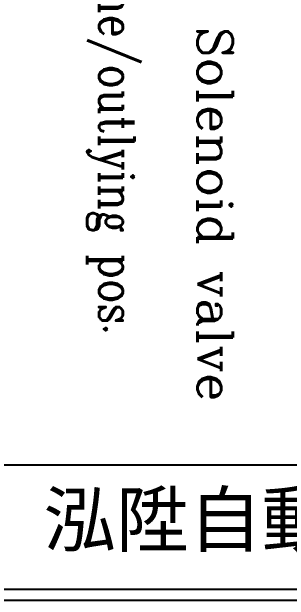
# Model space of a CAD drawing. Extents: x 926 to 2279, y 3 to 207.
# Drawn here: x 960.8 to 992, y 3 to 69.2 of the extents above; entities that cross this region are included whole.
import ezdxf

# ---------------------------------------------------------------- set-up
doc = ezdxf.new("R2010")
doc.units = 0
doc.layers.add('圖框層', color=7, linetype='CONTINUOUS')
doc.layers.add('標尺寸層', color=3, linetype='CONTINUOUS')
doc.styles.add('CNS', font='romanc.shx', dxfattribs={"bigfont": 'chineset.shx'})
doc.styles.add('STSL', font='kaiu.ttf')

msp = doc.modelspace()

# ---------------------------------------------------------------- linework, layer by layer
at = {"layer": '圖框層', "color": 7}
for p, q in [((926.992, 18.25), (1211.493, 18.25)), ((926.992, 4.25), (1211.493, 4.25)), ((925.742, 3), (1212.742, 3))]:
    msp.add_line(p, q, dxfattribs=at)

# ---------------------------------------------------------------- texts
at = {"layer": '圖框層', "color": 4, "style": 'STSL'}
msp.add_text('泓陞自動化科技有限公司', height=6, dxfattribs=at).set_placement((964.346, 9.076))
at = {"layer": '標尺寸層', "color": 0, "style": 'CNS', "width": 0.8}
msp.add_text('Clip at home/outlying pos.', height=4, rotation=270, dxfattribs=at).set_placement((970.603, 97.143))
at = {"layer": '標尺寸層', "color": 0, "style": 'CNS'}
msp.add_text('Solenoid valve ', height=4, rotation=270, dxfattribs=at).set_placement((981.671, 67.52))

doc.saveas('drawing.dxf')
